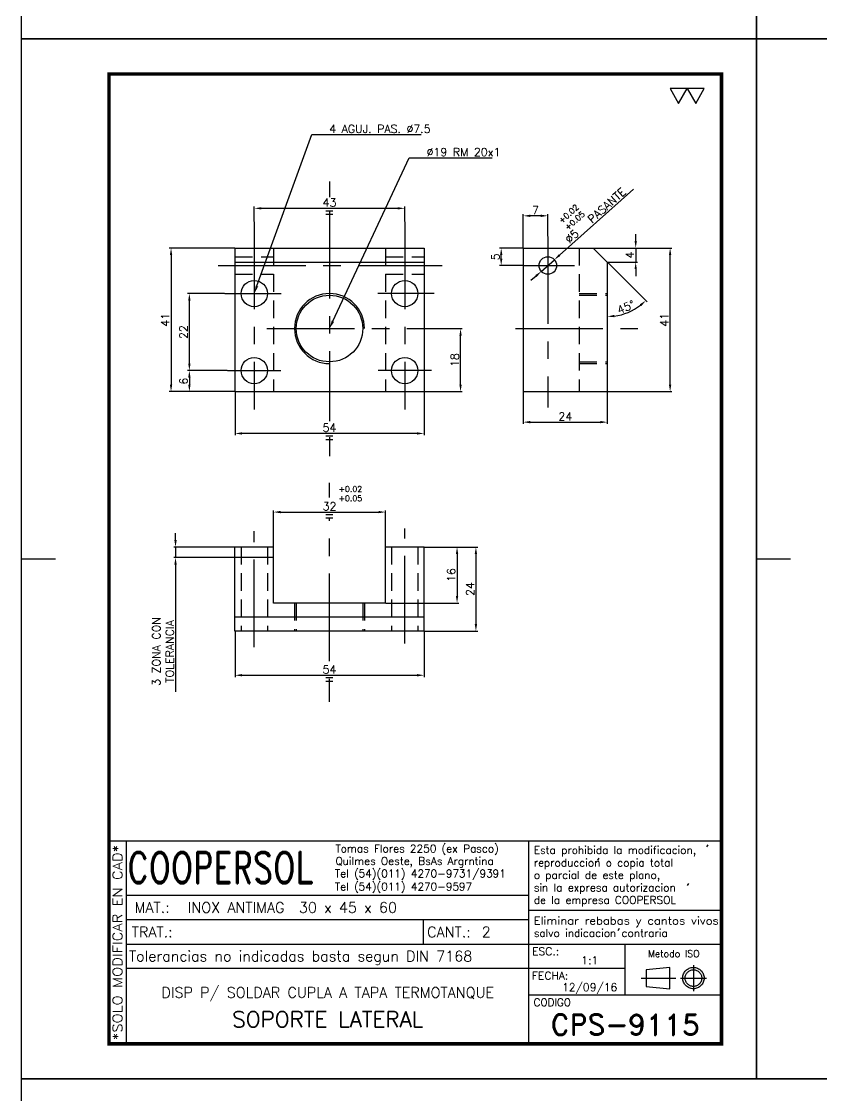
# Model space of a CAD drawing. Extents: x -21308 to -16735, y 11657 to 13517.
# Drawn here: x -21308 to -21079.4, y 12219.7 to 12526.4 of the extents above; entities that cross this region are included whole.
import ezdxf
from ezdxf import colors
from ezdxf.entities.mleader import LeaderData, LeaderLine
from ezdxf.enums import TextEntityAlignment as Align
from ezdxf.math import Vec2, Vec3

# ---------------------------------------------------------------- set-up
doc = ezdxf.new("R2010")
doc.units = 0
doc.header["$LTSCALE"] = 20
doc.header["$MEASUREMENT"] = 0
doc.linetypes.add('CENTER', pattern=[2, 1.25, -0.25, 0.25, -0.25])
doc.linetypes.add('HIDDEN', pattern=[0.375, 0.25, -0.125])
doc.layers.get('0').update_dxf_attribs({"linetype": 'CONTINUOUS'})
doc.layers.get('DEFPOINTS').update_dxf_attribs({"linetype": 'CONTINUOUS'})
for name, color, linetype in [('0-CO', 3, 'CONTINUOUS'), ('1', 1, 'CENTER'), ('CL', 1, 'CENTER'), ('CO', 3, 'CONTINUOUS'), ('FI', 1, 'CONTINUOUS'), ('OC', 1, 'HIDDEN')]:
    doc.layers.add(name, color=color, linetype=linetype)
doc.styles.add('ROMAND', font='ROMAND')
doc.styles.add('ROMANS', font='ROMANS.SHX')
doc.dimstyles.new('1', dxfattribs={"dimtxt": 2.3, "dimasz": 2, "dimexe": 0.5, "dimexo": 0.0625, "dimgap": 0.5, "dimtad": 1, "dimdec": 4, "dimdsep": 46, "dimtxsty": 'ROMANS', "dimcen": -2, "dimclrt": 7, "dimadec": 0, "dimazin": 0, "dimtfac": 0.869565, "dimtdec": 4, "dimtmove": 0, "dimatfit": 3, "dimfxl": 1, "dimtolj": 1, "dimarcsym": 0})

# ---------------------------------------------------------------- blocks, each defined once
blk = doc.blocks.new('A4G')
blk.add_line((0, 148.5), (9.75, 148.5))
blk.add_lwpolyline([(0, 297), (210, 297), (210, 0), (0, 0)], close=True)
at = {"const_width": 1}
blk.add_lwpolyline([(25, 287), (200, 287), (200, 10), (25, 10)], close=True, dxfattribs=at)
blk = doc.blocks.new('A3G')
blk.add_lwpolyline([(0, 297), (420, 297), (420, 0), (0, 0)], close=True)
blk = doc.blocks.new('*D294')
at = {"layer": 'CO', "color": 0, "lineweight": -2}
for p, q in [((-21241.5, 12469.28), (-21241.5, 12473.56)), ((-21239.5, 12473.06), (-21200.5, 12473.06)), ((-21198.5, 12469.28), (-21198.5, 12473.56))]:
    blk.add_line(p, q, dxfattribs=at)
at = {"layer": 'CO', "color": 0}
for points in [[(-21239.5, 12473.39), (-21239.5, 12472.72), (-21241.5, 12473.06)], [(-21200.5, 12473.39), (-21200.5, 12472.72), (-21198.5, 12473.06)]]:
    blk.add_solid(points, dxfattribs=at)
at = {"layer": 'DEFPOINTS', "color": 0}
for p in [(-21198.5, 12473.06), (-21241.5, 12469.22), (-21198.5, 12469.22)]:
    blk.add_point(p, dxfattribs=at)
at = {"layer": 'CO', "color": 7, "insert": (-21220, 12474.71), "char_height": 2.3, "attachment_point": 5, "style": 'ROMANS'}
blk.add_mtext('\\A1;43', dxfattribs=at)
blk = doc.blocks.new('*D295')
at = {"layer": 'CO', "color": 0, "lineweight": -2}
for p, q in [((-21250.01, 12448.71), (-21260.54, 12448.71)), ((-21260.04, 12428.71), (-21260.04, 12446.71)), ((-21249.2, 12426.71), (-21260.54, 12426.71))]:
    blk.add_line(p, q, dxfattribs=at)
at = {"layer": 'CO', "color": 0}
for points in [[(-21260.37, 12446.71), (-21259.7, 12446.71), (-21260.04, 12448.71)], [(-21260.37, 12428.71), (-21259.7, 12428.71), (-21260.04, 12426.71)]]:
    blk.add_solid(points, dxfattribs=at)
at = {"layer": 'DEFPOINTS', "color": 0}
for p in [(-21260.04, 12448.71), (-21249.95, 12448.71), (-21249.14, 12426.71)]:
    blk.add_point(p, dxfattribs=at)
at = {"layer": 'CO', "color": 7, "insert": (-21261.69, 12437.71), "char_height": 2.3, "attachment_point": 5, "rotation": 90, "style": 'ROMANS'}
blk.add_mtext('\\A1;22', dxfattribs=at)
blk = doc.blocks.new('*D296')
at = {"layer": 'CO', "color": 0, "lineweight": -2}
for p, q in [((-21247.07, 12461.71), (-21265.77, 12461.71)), ((-21265.27, 12459.71), (-21265.27, 12422.71)), ((-21247.07, 12420.71), (-21265.77, 12420.71))]:
    blk.add_line(p, q, dxfattribs=at)
at = {"layer": 'CO', "color": 0}
for points in [[(-21265.6, 12459.71), (-21264.94, 12459.71), (-21265.27, 12461.71)], [(-21265.6, 12422.71), (-21264.94, 12422.71), (-21265.27, 12420.71)]]:
    blk.add_solid(points, dxfattribs=at)
at = {"layer": 'DEFPOINTS', "color": 0}
for p in [(-21247, 12461.71), (-21265.27, 12420.71), (-21247, 12420.71)]:
    blk.add_point(p, dxfattribs=at)
at = {"layer": 'CO', "color": 7, "insert": (-21266.92, 12441.21), "char_height": 2.3, "attachment_point": 5, "rotation": 90, "style": 'ROMANS'}
blk.add_mtext('\\A1;41', dxfattribs=at)
blk = doc.blocks.new('*D297')
at = {"layer": 'CO', "color": 0, "lineweight": -2}
for p, q in [((-21249.2, 12426.71), (-21260.54, 12426.71)), ((-21260.04, 12424.71), (-21260.04, 12422.71)), ((-21247.07, 12420.71), (-21260.54, 12420.71))]:
    blk.add_line(p, q, dxfattribs=at)
at = {"layer": 'CO', "color": 0}
for points in [[(-21260.37, 12424.71), (-21259.7, 12424.71), (-21260.04, 12426.71)], [(-21260.37, 12422.71), (-21259.7, 12422.71), (-21260.04, 12420.71)]]:
    blk.add_solid(points, dxfattribs=at)
at = {"layer": 'DEFPOINTS', "color": 0}
for p in [(-21249.14, 12426.71), (-21260.04, 12420.71), (-21247, 12420.71)]:
    blk.add_point(p, dxfattribs=at)
at = {"layer": 'CO', "color": 7, "insert": (-21261.69, 12423.71), "char_height": 2.3, "attachment_point": 5, "rotation": 90, "style": 'ROMANS'}
blk.add_mtext('\\A1;6', dxfattribs=at)
blk = doc.blocks.new('*D298')
at = {"layer": 'CO', "color": 0, "lineweight": -2}
for p, q in [((-21184.48, 12438.71), (-21182.06, 12438.71)), ((-21182.56, 12422.71), (-21182.56, 12436.71)), ((-21192.94, 12420.71), (-21182.06, 12420.71))]:
    blk.add_line(p, q, dxfattribs=at)
at = {"layer": 'CO', "color": 0}
for points in [[(-21182.89, 12436.71), (-21182.23, 12436.71), (-21182.56, 12438.71)], [(-21182.89, 12422.71), (-21182.23, 12422.71), (-21182.56, 12420.71)]]:
    blk.add_solid(points, dxfattribs=at)
at = {"layer": 'DEFPOINTS', "color": 0}
for p in [(-21184.54, 12438.71), (-21182.56, 12438.71), (-21193, 12420.71)]:
    blk.add_point(p, dxfattribs=at)
at = {"layer": 'CO', "color": 7, "insert": (-21184.21, 12429.71), "char_height": 2.3, "attachment_point": 5, "rotation": 90, "style": 'ROMANS'}
blk.add_mtext('\\A1;18', dxfattribs=at)
blk = doc.blocks.new('*D299')
at = {"layer": 'CO', "color": 0, "lineweight": -2}
for p, q in [((-21164.63, 12420.65), (-21164.63, 12411.49)), ((-21140.63, 12420.65), (-21140.63, 12411.49)), ((-21162.63, 12411.99), (-21142.63, 12411.99))]:
    blk.add_line(p, q, dxfattribs=at)
at = {"layer": 'CO', "color": 0}
for points in [[(-21162.63, 12412.33), (-21162.63, 12411.66), (-21164.63, 12411.99)], [(-21142.63, 12412.33), (-21142.63, 12411.66), (-21140.63, 12411.99)]]:
    blk.add_solid(points, dxfattribs=at)
at = {"layer": 'DEFPOINTS', "color": 0}
for p in [(-21164.63, 12420.71), (-21140.63, 12420.71), (-21140.63, 12411.99)]:
    blk.add_point(p, dxfattribs=at)
at = {"layer": 'CO', "color": 7, "insert": (-21152.63, 12413.64), "char_height": 2.3, "attachment_point": 5, "style": 'ROMANS'}
blk.add_mtext('\\A1;24', dxfattribs=at)
blk = doc.blocks.new('*D300')
at = {"layer": 'CO', "color": 0, "lineweight": -2}
for p, q in [((-21247, 12420.65), (-21247, 12408.26)), ((-21193, 12420.65), (-21193, 12408.26)), ((-21195, 12408.76), (-21245, 12408.76))]:
    blk.add_line(p, q, dxfattribs=at)
at = {"layer": 'CO', "color": 0}
for points in [[(-21245, 12409.09), (-21245, 12408.43), (-21247, 12408.76)], [(-21195, 12409.09), (-21195, 12408.43), (-21193, 12408.76)]]:
    blk.add_solid(points, dxfattribs=at)
at = {"layer": 'DEFPOINTS', "color": 0}
for p in [(-21247, 12420.71), (-21193, 12420.71), (-21247, 12408.76)]:
    blk.add_point(p, dxfattribs=at)
at = {"layer": 'CO', "color": 7, "insert": (-21220, 12410.41), "char_height": 2.3, "attachment_point": 5, "style": 'ROMANS'}
blk.add_mtext('\\A1;54', dxfattribs=at)
blk = doc.blocks.new('*D301')
at = {"layer": 'CO', "color": 0, "lineweight": -2}
for p, q in [((-21236, 12376.39), (-21236, 12386.8)), ((-21204, 12376.39), (-21204, 12386.8)), ((-21234, 12386.3), (-21206, 12386.3))]:
    blk.add_line(p, q, dxfattribs=at)
at = {"layer": 'CO', "color": 0}
for points in [[(-21234, 12386.63), (-21234, 12385.97), (-21236, 12386.3)], [(-21206, 12386.63), (-21206, 12385.97), (-21204, 12386.3)]]:
    blk.add_solid(points, dxfattribs=at)
at = {"layer": 'DEFPOINTS', "color": 0}
for p in [(-21204, 12386.3), (-21236, 12376.32), (-21204, 12376.32)]:
    blk.add_point(p, dxfattribs=at)
at = {"layer": 'CO', "color": 7, "insert": (-21220, 12387.95), "char_height": 2.3, "attachment_point": 5, "style": 'ROMANS'}
blk.add_mtext('\\A1;32', dxfattribs=at)
blk = doc.blocks.new('*D302')
at = {"layer": 'CO', "color": 0, "lineweight": -2}
for p, q in [((-21247, 12352.26), (-21247, 12339.2)), ((-21193, 12352.26), (-21193, 12339.2)), ((-21245, 12339.7), (-21195, 12339.7))]:
    blk.add_line(p, q, dxfattribs=at)
at = {"layer": 'CO', "color": 0}
for points in [[(-21245, 12340.04), (-21245, 12339.37), (-21247, 12339.7)], [(-21195, 12340.04), (-21195, 12339.37), (-21193, 12339.7)]]:
    blk.add_solid(points, dxfattribs=at)
at = {"layer": 'DEFPOINTS', "color": 0}
for p in [(-21247, 12352.32), (-21193, 12352.32), (-21193, 12339.7)]:
    blk.add_point(p, dxfattribs=at)
at = {"layer": 'CO', "color": 7, "insert": (-21220, 12341.35), "char_height": 2.3, "attachment_point": 5, "style": 'ROMANS'}
blk.add_mtext('\\A1;54', dxfattribs=at)
blk = doc.blocks.new('*D303')
at = {"layer": 'CO', "color": 0, "lineweight": -2}
for p, q in [((-21192.94, 12376.32), (-21183.06, 12376.32)), ((-21183.56, 12374.32), (-21183.56, 12362.32)), ((-21203.94, 12360.32), (-21183.06, 12360.32))]:
    blk.add_line(p, q, dxfattribs=at)
at = {"layer": 'CO', "color": 0}
for points in [[(-21183.9, 12374.32), (-21183.23, 12374.32), (-21183.56, 12376.32)], [(-21183.9, 12362.32), (-21183.23, 12362.32), (-21183.56, 12360.32)]]:
    blk.add_solid(points, dxfattribs=at)
at = {"layer": 'DEFPOINTS', "color": 0}
for p in [(-21193, 12376.32), (-21204, 12360.32), (-21183.56, 12360.32)]:
    blk.add_point(p, dxfattribs=at)
at = {"layer": 'CO', "color": 7, "insert": (-21185.21, 12368.32), "char_height": 2.3, "attachment_point": 5, "rotation": 90, "style": 'ROMANS'}
blk.add_mtext('\\A1;16', dxfattribs=at)
blk = doc.blocks.new('*D304')
at = {"layer": 'CO', "color": 0, "lineweight": -2}
for p, q in [((-21192.94, 12376.32), (-21177.67, 12376.32)), ((-21178.17, 12374.32), (-21178.17, 12354.32)), ((-21192.94, 12352.32), (-21177.67, 12352.32))]:
    blk.add_line(p, q, dxfattribs=at)
at = {"layer": 'CO', "color": 0}
for points in [[(-21178.51, 12374.32), (-21177.84, 12374.32), (-21178.17, 12376.32)], [(-21178.51, 12354.32), (-21177.84, 12354.32), (-21178.17, 12352.32)]]:
    blk.add_solid(points, dxfattribs=at)
at = {"layer": 'DEFPOINTS', "color": 0}
for p in [(-21193, 12376.32), (-21193, 12352.32), (-21178.17, 12352.32)]:
    blk.add_point(p, dxfattribs=at)
at = {"layer": 'CO', "color": 7, "insert": (-21179.82, 12364.32), "char_height": 2.3, "attachment_point": 5, "rotation": 90, "style": 'ROMANS'}
blk.add_mtext('\\A1;24', dxfattribs=at)
blk = doc.blocks.new('*D305')
at = {"layer": 'CO', "color": 0, "lineweight": -2}
for p, q in [((-21164.69, 12461.71), (-21171.45, 12461.71)), ((-21170.95, 12458.71), (-21170.95, 12459.71)), ((-21164.56, 12456.71), (-21171.45, 12456.71))]:
    blk.add_line(p, q, dxfattribs=at)
at = {"layer": 'CO', "color": 0}
for points in [[(-21171.28, 12459.71), (-21170.61, 12459.71), (-21170.95, 12461.71)], [(-21171.28, 12458.71), (-21170.61, 12458.71), (-21170.95, 12456.71)]]:
    blk.add_solid(points, dxfattribs=at)
at = {"layer": 'DEFPOINTS', "color": 0}
for p in [(-21170.95, 12461.71), (-21164.63, 12461.71), (-21164.5, 12456.71)]:
    blk.add_point(p, dxfattribs=at)
at = {"layer": 'CO', "color": 7, "insert": (-21172.6, 12459.21), "char_height": 2.3, "attachment_point": 5, "rotation": 90, "style": 'ROMANS'}
blk.add_mtext('\\A1;5', dxfattribs=at)
blk = doc.blocks.new('*D306')
at = {"layer": 'CO', "color": 0, "lineweight": -2}
for p, q in [((-21164.63, 12461.78), (-21164.63, 12471.42)), ((-21159.63, 12470.92), (-21162.63, 12470.92)), ((-21157.63, 12465.12), (-21157.63, 12471.42))]:
    blk.add_line(p, q, dxfattribs=at)
at = {"layer": 'CO', "color": 0}
for points in [[(-21162.63, 12471.25), (-21162.63, 12470.58), (-21164.63, 12470.92)], [(-21159.63, 12471.25), (-21159.63, 12470.58), (-21157.63, 12470.92)]]:
    blk.add_solid(points, dxfattribs=at)
at = {"layer": 'DEFPOINTS', "color": 0}
for p in [(-21164.63, 12470.92), (-21157.63, 12465.06), (-21164.63, 12461.71)]:
    blk.add_point(p, dxfattribs=at)
at = {"layer": 'CO', "color": 7, "insert": (-21161.13, 12472.57), "char_height": 2.3, "attachment_point": 5, "style": 'ROMANS'}
blk.add_mtext('\\A1;7', dxfattribs=at)
blk = doc.blocks.new('*D307')
at = {"layer": 'CO', "color": 0, "lineweight": -2}
for p, q in [((-21133.11, 12478.5), (-21154.27, 12459.7)), ((-21159.5, 12455.05), (-21155.76, 12458.38)), ((-21160.99, 12453.73), (-21162.49, 12452.4))]:
    blk.add_line(p, q, dxfattribs=at)
at = {"layer": 'CO', "color": 0}
for points in [[(-21154.49, 12459.95), (-21154.05, 12459.45), (-21155.76, 12458.38)], [(-21161.22, 12453.97), (-21160.77, 12453.48), (-21159.5, 12455.05)]]:
    blk.add_solid(points, dxfattribs=at)
at = {"layer": 'DEFPOINTS', "color": 0}
for p in [(-21155.76, 12458.38), (-21159.5, 12455.05)]:
    blk.add_point(p, dxfattribs=at)
at = {"layer": 'CO', "color": 7, "insert": (-21144.04, 12471), "char_height": 2.3, "attachment_point": 5, "rotation": 41.6265, "style": 'ROMANS'}
blk.add_mtext('\\A1;∅5   PASANTE', dxfattribs=at)
blk = doc.blocks.new('*D308')
at = {"layer": 'CO', "color": 0, "lineweight": -2}
for p, q in [((-21132.52, 12463.71), (-21132.52, 12465.71)), ((-21144.57, 12461.71), (-21132.02, 12461.71)), ((-21132.52, 12461.71), (-21132.52, 12457.71)), ((-21140.57, 12457.71), (-21132.02, 12457.71)), ((-21132.52, 12455.71), (-21132.52, 12453.71))]:
    blk.add_line(p, q, dxfattribs=at)
at = {"layer": 'CO', "color": 0}
for points in [[(-21132.85, 12463.71), (-21132.19, 12463.71), (-21132.52, 12461.71)], [(-21132.85, 12455.71), (-21132.19, 12455.71), (-21132.52, 12457.71)]]:
    blk.add_solid(points, dxfattribs=at)
at = {"layer": 'DEFPOINTS', "color": 0}
for p in [(-21144.63, 12461.71), (-21140.63, 12457.71), (-21132.52, 12457.71)]:
    blk.add_point(p, dxfattribs=at)
at = {"layer": 'CO', "color": 7, "insert": (-21134.17, 12459.71), "char_height": 2.3, "attachment_point": 5, "rotation": 90, "style": 'ROMANS'}
blk.add_mtext('\\A1;4', dxfattribs=at)
blk = doc.blocks.new('*D309')
at = {"layer": 'CO', "color": 0, "lineweight": -2}
for p, q in [((-21144.57, 12461.71), (-21122.19, 12461.71)), ((-21122.69, 12422.71), (-21122.69, 12459.71)), ((-21140.57, 12420.71), (-21122.19, 12420.71))]:
    blk.add_line(p, q, dxfattribs=at)
at = {"layer": 'CO', "color": 0}
for points in [[(-21123.02, 12459.71), (-21122.36, 12459.71), (-21122.69, 12461.71)], [(-21123.02, 12422.71), (-21122.36, 12422.71), (-21122.69, 12420.71)]]:
    blk.add_solid(points, dxfattribs=at)
at = {"layer": 'DEFPOINTS', "color": 0}
for p in [(-21144.63, 12461.71), (-21122.69, 12461.71), (-21140.63, 12420.71)]:
    blk.add_point(p, dxfattribs=at)
at = {"layer": 'CO', "color": 7, "insert": (-21124.34, 12441.21), "char_height": 2.3, "attachment_point": 5, "rotation": 90, "style": 'ROMANS'}
blk.add_mtext('\\A1;41', dxfattribs=at)
blk = doc.blocks.new('*D310')
at = {"layer": 'CO', "color": 0, "lineweight": -2}
blk.add_line((-21140.59, 12457.67), (-21129.27, 12446.36), dxfattribs=at)
blk.add_arc((-21140.63, 12457.71), 15.56, 277.37, 307.63, dxfattribs=at)
at = {"layer": 'CO', "color": 0}
for points in [[(-21131.35, 12445.64), (-21130.91, 12445.14), (-21129.63, 12446.71)], [(-21138.61, 12441.95), (-21138.66, 12442.62), (-21140.63, 12442.16)]]:
    blk.add_solid(points, dxfattribs=at)
at = {"layer": 'DEFPOINTS', "color": 0}
for p in [(-21144.63, 12461.71), (-21140.63, 12457.71), (-21140.63, 12457.71), (-21136.6, 12442.69), (-21140.63, 12420.71)]:
    blk.add_point(p, dxfattribs=at)
at = {"layer": 'CO', "color": 7, "insert": (-21135.31, 12444.86), "char_height": 2.3, "attachment_point": 5, "rotation": 22.5, "style": 'ROMANS'}
blk.add_mtext('\\A1;45°', dxfattribs=at)
blk = doc.blocks.new('TOL')
at = {"layer": '0-CO', "style": 'ROMANS'}
for tag, p in [('TOLSUP', (2.34, 3.94)), ('TOLINF', (2.34, 1.29))]:
    blk.add_attdef(tag, p, '', height=1.64, dxfattribs=at)
blk = doc.blocks.new('*D311')
at = {"layer": 'CO', "color": 0, "lineweight": -2}
for p, q in [((-21263.99, 12378.32), (-21263.99, 12380.32)), ((-21247.07, 12376.32), (-21264.49, 12376.32)), ((-21263.99, 12376.32), (-21263.99, 12373.32)), ((-21236.07, 12373.32), (-21264.49, 12373.32)), ((-21263.99, 12371.32), (-21263.99, 12334.92))]:
    blk.add_line(p, q, dxfattribs=at)
at = {"layer": 'CO', "color": 0}
for points in [[(-21264.33, 12378.32), (-21263.66, 12378.32), (-21263.99, 12376.32)], [(-21264.33, 12371.32), (-21263.66, 12371.32), (-21263.99, 12373.32)]]:
    blk.add_solid(points, dxfattribs=at)
at = {"layer": 'DEFPOINTS', "color": 0}
for p in [(-21263.99, 12376.32), (-21247, 12376.32), (-21236, 12373.32)]:
    blk.add_point(p, dxfattribs=at)
at = {"layer": 'CO', "color": 7, "insert": (-21267.56, 12346.48), "char_height": 2.3, "attachment_point": 5, "rotation": 90, "style": 'ROMANS'}
blk.add_mtext('\\A1;3 ZONA CON\\PTOLERANCIA', dxfattribs=at)
blk = doc.blocks.new('COOPERSOLROT-02')
for p, q in [((0, 58), (175, 58)), ((0, 0), (0, 58)), ((5, 0), (5, 58)), ((120, 0), (120, 58)), ((175, 0), (175, 58)), ((5, 42.5), (120, 42.5)), ((120, 38.19), (175, 38.19)), ((5, 35.5), (120, 35.5)), ((89.89, 28.5), (89.89, 35.5)), ((5, 28.5), (175, 28.5)), ((147.5, 14), (147.5, 28.5)), ((147.5, 21.5), (5, 21.5)), ((120, 14), (175, 14)), ((0, 0), (175, 0))]:
    blk.add_line(p, q)
at = {"color": 1, "linetype": 'CENTER'}
blk.add_line((166.98, 22.51), (166.98, 15.06), dxfattribs=at)
for points in [[(152.09, 18.79), (161.93, 18.79)], [(163.26, 18.79), (170.71, 18.79)]]:
    blk.add_lwpolyline(points, dxfattribs=at)
at = {"layer": '1'}
for points in [[(170.85, 56.26), (171.21, 56.85)], [(139.66, 52.43), (140.02, 53.02)], [(165.28, 45.22), (165.64, 45.81)], [(145.46, 32.42), (145.82, 33.01)]]:
    blk.add_lwpolyline(points, dxfattribs=at)
blk.add_lwpolyline([(160.25, 18.79), (160.25, 21.83), (153.47, 21.16), (153.47, 16.41), (160.25, 15.74)], close=True, dxfattribs=at)
for radius in [3.05, 2.37]:
    blk.add_circle((166.98, 18.79), radius, dxfattribs=at)
at = {"style": 'ROMANS', "width": 0.996387}
blk.add_text('*SOLO MODIFICAR EN CAD*', height=2.7, rotation=90, dxfattribs=at).set_placement((3.77, 1.09), (3.77, 56.81), align=Align.FIT)
at = {"style": 'ROMAND', "width": 0.75}
blk.add_text('COOPERSOL', height=9, dxfattribs=at).set_placement((5.26, 45.85))
at = {"style": 'ROMANS'}
for s, p in [('MAT.:', (7.32, 37.47)), ('TRAT.:', (6.5, 30.47)), ('CANT.:', (90.89, 30.47)), ('Tolerancias no indicadas basta segun DIN 7168', (5.7, 23.56))]:
    blk.add_text(s, height=3, dxfattribs=at).set_placement(p)
for tag, height, style, p in [('CONJUNTO', 2.3, 'ROMANS', (62.5, 17.5)), ('SUBCONJUNTO', 3, 'ROMANS', (62.5, 11.5)), ('DENOMINACION', 4.5, 'ROMANS', (62.5, 4.75)), ('COD-PLA', 6, 'ROMAND', (147.5, 5.5))]:
    blk.add_attdef(tag, text='', height=height, dxfattribs=dict(style=style)).set_placement(p, align=Align.MIDDLE)
at = {"layer": '1', "style": 'ROMANS'}
for s, height, p in [('Tomas Flores 2250 (ex Pasco)', 2.2, (64.69, 54.68)), ('Esta prohibida la modificacion,', 2.2, (121.36, 54.23)), ('Quilmes Oeste, BsAs Argrntina', 2.2, (64.69, 51.12)), ('reproduccion o copia total', 2.2, (121.36, 50.67)), ('Tel (54)(011) 4270-9731/9391', 2.2, (64.55, 47.56)), ('o parcial de este plano,', 2.2, (121.36, 47.11)), ('Tel (54)(011) 4270-9597', 2.2, (64.55, 43.83)), ('sin la expresa autorizacion ', 2.2, (121.36, 43.55)), ('de la empresa COOPERSOL', 2.2, (121.36, 39.99)), ('salvo indicacion contraria', 2.2, (121.36, 30.54)), ('ESC.:', 2.25, (120.89, 25.29)), ('FECHA:', 2.25, (120.81, 18.36)), ('CODIGO', 2.16, (121.33, 10.78))]:
    blk.add_text(s, height=height, dxfattribs=at).set_placement(p)
at = {"layer": '1', "style": 'ROMANS', "width": 0.96139}
blk.add_text('Eliminar rebabas y cantos vivos', height=2.2, dxfattribs=at).set_placement((121.34, 34.1), (174.21, 34.1), align=Align.FIT)
at = {"layer": '1', "style": 'ROMANS'}
blk.add_text('Metodo ISO', height=1.948, dxfattribs=at).set_placement((161.34, 25.77), align=Align.MIDDLE)
for tag, p in [('MAT', (22.51, 37.47)), ('TRAT', (22.51, 30.47)), ('CANT', (106.49, 30.47))]:
    blk.add_attdef(tag, p, '', height=3, dxfattribs=at)
for tag, p in [('ESC', (137.33, 22.73)), ('FECHA', (137.33, 15.06))]:
    blk.add_attdef(tag, text='', height=2.25, dxfattribs=at).set_placement(p, align=Align.CENTER)

msp = doc.modelspace()

# ---------------------------------------------------------------- linework, layer by layer
for p, q in [((-21247.00299, 12461.71476), (-21193.00299, 12461.71476)), ((-21247.00299, 12461.71476), (-21247.00299, 12420.71476)), ((-21193.00299, 12461.71476), (-21193.00299, 12420.71476)), ((-21164.63037, 12461.71476), (-21164.63037, 12420.71476)), ((-21164.63037, 12461.71476), (-21144.63037, 12461.71476)), ((-21140.63037, 12457.71476), (-21144.63037, 12461.71476)), ((-21247.00299, 12457.71476), (-21193.00299, 12457.71476)), ((-21140.63037, 12457.71476), (-21140.63037, 12420.71476)), ((-21247.00299, 12420.71476), (-21193.00299, 12420.71476)), ((-21164.63037, 12420.71476), (-21140.63037, 12420.71476)), ((-21247.00299, 12352.32332), (-21247.00299, 12376.32332)), ((-21236.00299, 12376.32332), (-21247.00299, 12376.32332)), ((-21236.00299, 12360.32332), (-21236.00299, 12376.32332)), ((-21204.00299, 12360.32332), (-21204.00299, 12376.32332)), ((-21193.00299, 12376.32332), (-21204.00299, 12376.32332)), ((-21193.00299, 12352.32332), (-21193.00299, 12376.32332)), ((-21204.00299, 12360.32332), (-21236.00299, 12360.32332)), ((-21193.00299, 12356.32332), (-21247.00299, 12356.32332)), ((-21193.00299, 12352.32332), (-21247.00299, 12352.32332))]:
    msp.add_line(p, q)
for centre, radius in [((-21157.63037, 12456.71476), 2.5), ((-21241.50299, 12448.71476), 3.75), ((-21198.50299, 12448.71476), 3.75), ((-21220.00299, 12438.71476), 9.5), ((-21241.50299, 12426.71476), 3.75), ((-21198.50299, 12426.71476), 3.75)]:
    msp.add_circle(centre, radius)
at = {"layer": 'CL'}
for p, q in [((-21220.00299, 12480.76518), (-21220.00299, 12476.27719)), ((-21220.00299, 12472.3019), (-21220.00299, 12412.25848)), ((-21241.50299, 12469.21741), (-21241.50299, 12415.5581)), ((-21198.50299, 12469.21741), (-21198.50299, 12415.5581)), ((-21157.63037, 12465.05794), (-21157.63037, 12416.20454)), ((-21251.7967, 12456.71476), (-21187.81979, 12456.71476)), ((-21164.50113, 12456.71476), (-21149.9908, 12456.71476)), ((-21249.94532, 12448.71476), (-21233.83082, 12448.71476)), ((-21190.06067, 12448.71476), (-21206.17516, 12448.71476)), ((-21237.87922, 12438.71476), (-21184.5379, 12438.71476)), ((-21166.90541, 12438.71476), (-21130.98617, 12438.71476)), ((-21249.13964, 12426.71476), (-21233.90552, 12426.71476)), ((-21190.86634, 12426.71476), (-21206.10046, 12426.71476)), ((-21220.00299, 12407.65719), (-21220.00299, 12402.28711)), ((-21220.00299, 12390.47286), (-21220.00299, 12394.70355)), ((-21220.00299, 12343.76073), (-21220.00299, 12384.55911)), ((-21241.50299, 12347.72273), (-21241.50299, 12380.8706)), ((-21198.50299, 12348.78063), (-21198.50299, 12381.57588)), ((-21220.00299, 12332.09427), (-21220.00299, 12338.72183))]:
    msp.add_line(p, q, dxfattribs=at)
at = {"layer": 'CO'}
for p, q in [((-21219.03108, 12472.28281), (-21221.0312, 12472.28281)), ((-21219.03108, 12471.28281), (-21221.0312, 12471.28281)), ((-21219.03108, 12407.98467), (-21221.0312, 12407.98467)), ((-21219.03108, 12406.98467), (-21221.0312, 12406.98467)), ((-21219.03108, 12385.52532), (-21221.0312, 12385.52532)), ((-21219.03108, 12384.52532), (-21221.0312, 12384.52532)), ((-21219.03108, 12338.93076), (-21221.0312, 12338.93076)), ((-21219.03108, 12337.93076), (-21221.0312, 12337.93076))]:
    msp.add_line(p, q, dxfattribs=at)
for points in [[(-21120.25656, 12503.02856), (-21117.81241, 12507.26195), (-21122.70071, 12507.26195)], [(-21115.36825, 12503.02856), (-21112.9241, 12507.26195), (-21117.81241, 12507.26195)]]:
    msp.add_lwpolyline(points, close=True, dxfattribs=at)
at = {"layer": 'FI'}
msp.add_arc((-21220.00299, 12438.71476), 10, 360, 270, dxfattribs=at)
at = {"layer": 'OC'}
for p, q in [((-21236.00299, 12461.71476), (-21236.00299, 12420.71476)), ((-21204.00299, 12461.71476), (-21204.00299, 12420.71476)), ((-21148.63037, 12461.71476), (-21148.63037, 12420.71476)), ((-21247.00299, 12459.21476), (-21236.00299, 12459.21476)), ((-21204.00299, 12459.21476), (-21193.00299, 12459.21476)), ((-21247.00299, 12454.21476), (-21236.00299, 12454.21476)), ((-21204.00299, 12454.21476), (-21193.00299, 12454.21476)), ((-21148.63037, 12448.71476), (-21140.63037, 12448.71476)), ((-21148.63037, 12448.21476), (-21140.63037, 12448.21476)), ((-21148.63037, 12429.21476), (-21140.63037, 12429.21476)), ((-21148.63037, 12428.71476), (-21140.63037, 12428.71476)), ((-21245.25299, 12376.32332), (-21245.25299, 12352.32332)), ((-21237.75299, 12376.32332), (-21237.75299, 12352.32332)), ((-21202.25299, 12376.32332), (-21202.25299, 12352.32332)), ((-21194.75299, 12376.32332), (-21194.75299, 12352.32332)), ((-21230.00299, 12360.32332), (-21230.00299, 12352.32332)), ((-21229.50299, 12360.32332), (-21229.50299, 12352.32332)), ((-21210.50299, 12360.32332), (-21210.50299, 12352.32332)), ((-21210.00299, 12360.32332), (-21210.00299, 12352.32332))]:
    msp.add_line(p, q, dxfattribs=at)

# ---------------------------------------------------------------- block references
for name, p in [('A4G', (-21308.00568, 12521.42201)), ('A4G', (-21098.00568, 12521.42201)), ('A4G', (-21308.00568, 12224.42201)), ('A4G', (-21098.00568, 12224.42201)), ('A3G', (-21308.00568, 11927.42201))]:
    msp.add_blockref(name, p)
ref = msp.add_blockref('COOPERSOLROT-02', (-21283.00568, 12234.42201))
ref.add_attrib('COD-PLA', 'CPS-9115', dxfattribs={"height": 6, "style": 'ROMAND'}).set_placement((-21135.50568, 12239.92201), align=Align.MIDDLE)
ref.add_attrib('FECHA', '12/09/16', dxfattribs={"layer": '1', "height": 2.25, "style": 'ROMANS'}).set_placement((-21145.671, 12249.48301), align=Align.CENTER)
ref.add_attrib('MAT', 'INOX ANTIMAG  30 x 45 x 60', (-21260.50039, 12271.89016), dxfattribs={"layer": '1', "height": 3, "style": 'ROMANS'})
ref.add_attrib('ESC', '1:1', dxfattribs={"layer": '1', "height": 2.25, "style": 'ROMANS'}).set_placement((-21145.671, 12257.15056), align=Align.CENTER)
ref.add_attrib('CANT', '2', (-21176.51509, 12264.89016), dxfattribs={"layer": '1', "height": 3, "style": 'ROMANS'})
ref.add_attrib('DENOMINACION', 'SOPORTE LATERAL', dxfattribs={"height": 4.5, "style": 'ROMANS'}).set_placement((-21220.50568, 12241.45983), align=Align.MIDDLE)
ref.add_attrib('SUBCONJUNTO', 'DISP P/ SOLDAR CUPLA A TAPA TERMOTANQUE', dxfattribs={"height": 3, "style": 'ROMANS'}).set_placement((-21220.50568, 12248.89986), align=Align.MIDDLE)
at = {"layer": 'CO', "rotation": 41.81073655212973}
msp.add_blockref('TOL', (-21152.79126, 12464.13932), dxfattribs=at).add_auto_attribs({'TOLINF': '+0.05', 'TOLSUP': '+0.02'})
at = {"layer": 'CO'}
msp.add_blockref('TOL', (-21219.7437, 12388.12126), dxfattribs=at).add_auto_attribs({'TOLINF': '+0.05', 'TOLSUP': '+0.02'})

# ---------------------------------------------------------------- dimensions: what is measured, and where the dimension line sits
dim = msp.add_diameter_dim_2p(p1=(-21159.4991, 12455.05408), p2=(-21155.76164, 12458.37544), text='<>   PASANTE', dimstyle='1', dxfattribs=at)
dim.commit()
dim.dimension.update_dxf_attribs({"geometry": '*D307', "text_midpoint": (-21144.03823, 12471.00108)})
for base, p1, p2, picture, middle in [((-21198.50299, 12473.05681), (-21241.50299, 12469.21741), (-21198.50299, 12469.21741), '*D294', (-21220.00299, 12474.70681)), ((-21164.63037, 12470.91671), (-21157.63037, 12465.05794), (-21164.63037, 12461.71476), '*D306', (-21161.13037, 12472.56671)), ((-21247.00299, 12408.75867), (-21193.00299, 12420.71476), (-21247.00299, 12420.71476), '*D300', (-21220.00299, 12410.40867)), ((-21140.63037, 12411.99445), (-21164.63037, 12420.71476), (-21140.63037, 12420.71476), '*D299', (-21152.63037, 12413.64445)), ((-21204.00299, 12386.29932), (-21236.00299, 12376.32332), (-21204.00299, 12376.32332), '*D301', (-21220.00299, 12387.94932)), ((-21193.00299, 12339.70476), (-21247.00299, 12352.32332), (-21193.00299, 12352.32332), '*D302', (-21220.00299, 12341.35476))]:
    dim = msp.add_linear_dim(base=base, p1=p1, p2=p2, dimstyle='1', dxfattribs=at)
    dim.commit()
    dim.dimension.update_dxf_attribs({"geometry": picture, "text_midpoint": middle})
for base, p1, p2, picture, middle in [((-21132.51861, 12457.71476), (-21144.63037, 12461.71476), (-21140.63037, 12457.71476), '*D308', (-21134.16861, 12459.71476)), ((-21265.27149, 12420.71476), (-21247.00299, 12461.71476), (-21247.00299, 12420.71476), '*D296', (-21266.92149, 12441.21476)), ((-21170.94582, 12461.71476), (-21164.50113, 12456.71476), (-21164.63037, 12461.71476), '*D305', (-21172.59582, 12459.21476)), ((-21122.6884, 12461.71476), (-21140.63037, 12420.71476), (-21144.63037, 12461.71476), '*D309', (-21124.3384, 12441.21476)), ((-21260.03777, 12448.71476), (-21249.13964, 12426.71476), (-21249.94532, 12448.71476), '*D295', (-21261.68777, 12437.71476)), ((-21182.55936, 12438.71476), (-21193.00299, 12420.71476), (-21184.5379, 12438.71476), '*D298', (-21184.20936, 12429.71476)), ((-21260.03777, 12420.71476), (-21249.13964, 12426.71476), (-21247.00299, 12420.71476), '*D297', (-21261.68777, 12423.71476)), ((-21183.56456, 12360.32332), (-21193.00299, 12376.32332), (-21204.00299, 12360.32332), '*D303', (-21185.21456, 12368.32332)), ((-21178.17263, 12352.32332), (-21193.00299, 12376.32332), (-21193.00299, 12352.32332), '*D304', (-21179.82263, 12364.32332))]:
    dim = msp.add_linear_dim(base=base, p1=p1, p2=p2, angle=90, dimstyle='1', dxfattribs=at)
    dim.commit()
    dim.dimension.update_dxf_attribs({"geometry": picture, "text_midpoint": middle})
dim = msp.add_angular_dim_2l(base=(-21136.60336, 12442.68576), line1=((-21140.63037, 12457.71476), (-21140.63037, 12420.71476)), line2=((-21140.63037, 12457.71476), (-21144.63037, 12461.71476)), dimstyle='1', dxfattribs=at)
dim.commit()
dim.dimension.update_dxf_attribs({"geometry": '*D310', "text_midpoint": (-21135.30756, 12444.86437)})
dim = msp.add_linear_dim(base=(-21263.99398, 12376.32332), p1=(-21236.00299, 12373.32332), p2=(-21247.00299, 12376.32332), angle=90, text='<> ZONA CON\\PTOLERANCIA', dimstyle='1', dxfattribs=at)
dim.commit()
dim.dimension.update_dxf_attribs({"geometry": '*D311', "text_midpoint": (-21263.99398, 12346.48046), "dimtype": 160})

# ---------------------------------------------------------------- leaders
ml = msp.add_multileader_mtext('Standard', dxfattribs=at)
ml.set_content('4 AGUJ. PAS. %%C7.5', color=7, style='ROMANS')
ml.set_leader_properties(color=256, linetype='ByLayer', lineweight=-1)
ml.build(insert=Vec2(0, 0))
ml.multileader.update_dxf_attribs({"text_left_attachment_type": 6, "text_right_attachment_type": 5, "dogleg_length": 4, "arrow_head_size": 2.3})
ctx = ml.context
ctx.base_point, ctx.char_height, ctx.arrow_head_size, ctx.landing_gap_size, ctx.plane_origin = Vec3(-21221.09223, 12494.13169), 2.3, 2.3, 1, Vec3(-21241.50299, 12448.71476)
ctx.left_attachment, ctx.right_attachment = 6, 5
notes = []
notes.append((ctx, [(0, (1, 1, 0), (-21225.09223, 12494.13169), (1, 0), 4, [(0, [(-21241.50299, 12448.71476)], 0, [])])]))
ctx.mtext.insert, ctx.mtext.flow_direction = Vec3(-21220.09223, 12496.89169), 5
ml = msp.add_multileader_mtext('Standard', dxfattribs=at)
ml.set_content('%%C19 RM 20x1', color=7, style='ROMANS')
ml.set_leader_properties(color=256, linetype='ByLayer', lineweight=-1)
ml.build(insert=Vec2(0, 0))
ml.multileader.update_dxf_attribs({"text_left_attachment_type": 6, "text_right_attachment_type": 5, "dogleg_length": 4, "arrow_head_size": 2.3})
ctx = ml.context
ctx.base_point, ctx.char_height, ctx.arrow_head_size, ctx.landing_gap_size, ctx.plane_origin = Vec3(-21193.25143, 12487.51576), 2.3, 2.3, 1, Vec3(-21220.00299, 12438.71476)
ctx.left_attachment, ctx.right_attachment = 6, 5
notes.append((ctx, [(0, (1, 1, 0), (-21197.25143, 12487.51576), (1, 0), 4, [(0, [(-21220.00299, 12438.71476)], 0, [])])]))
ctx.mtext.insert, ctx.mtext.flow_direction = Vec3(-21192.25143, 12490.27576), 5
for ctx, leaders in notes:
    for number, flags, end, landing, length, lines in leaders:
        leader = LeaderData()
        leader.index, (leader.has_last_leader_line, leader.has_dogleg_vector, leader.attachment_direction) = number, flags
        leader.last_leader_point, leader.dogleg_vector, leader.dogleg_length = Vec3(end), Vec3(landing), length
        for number, points, colour, breaks in lines:
            line = LeaderLine()
            line.index, line.vertices, line.color, line.breaks = number, Vec3.list(points), colors.encode_raw_color(colour), breaks
            leader.lines.append(line)
        ctx.leaders.append(leader)

doc.saveas('drawing.dxf')
